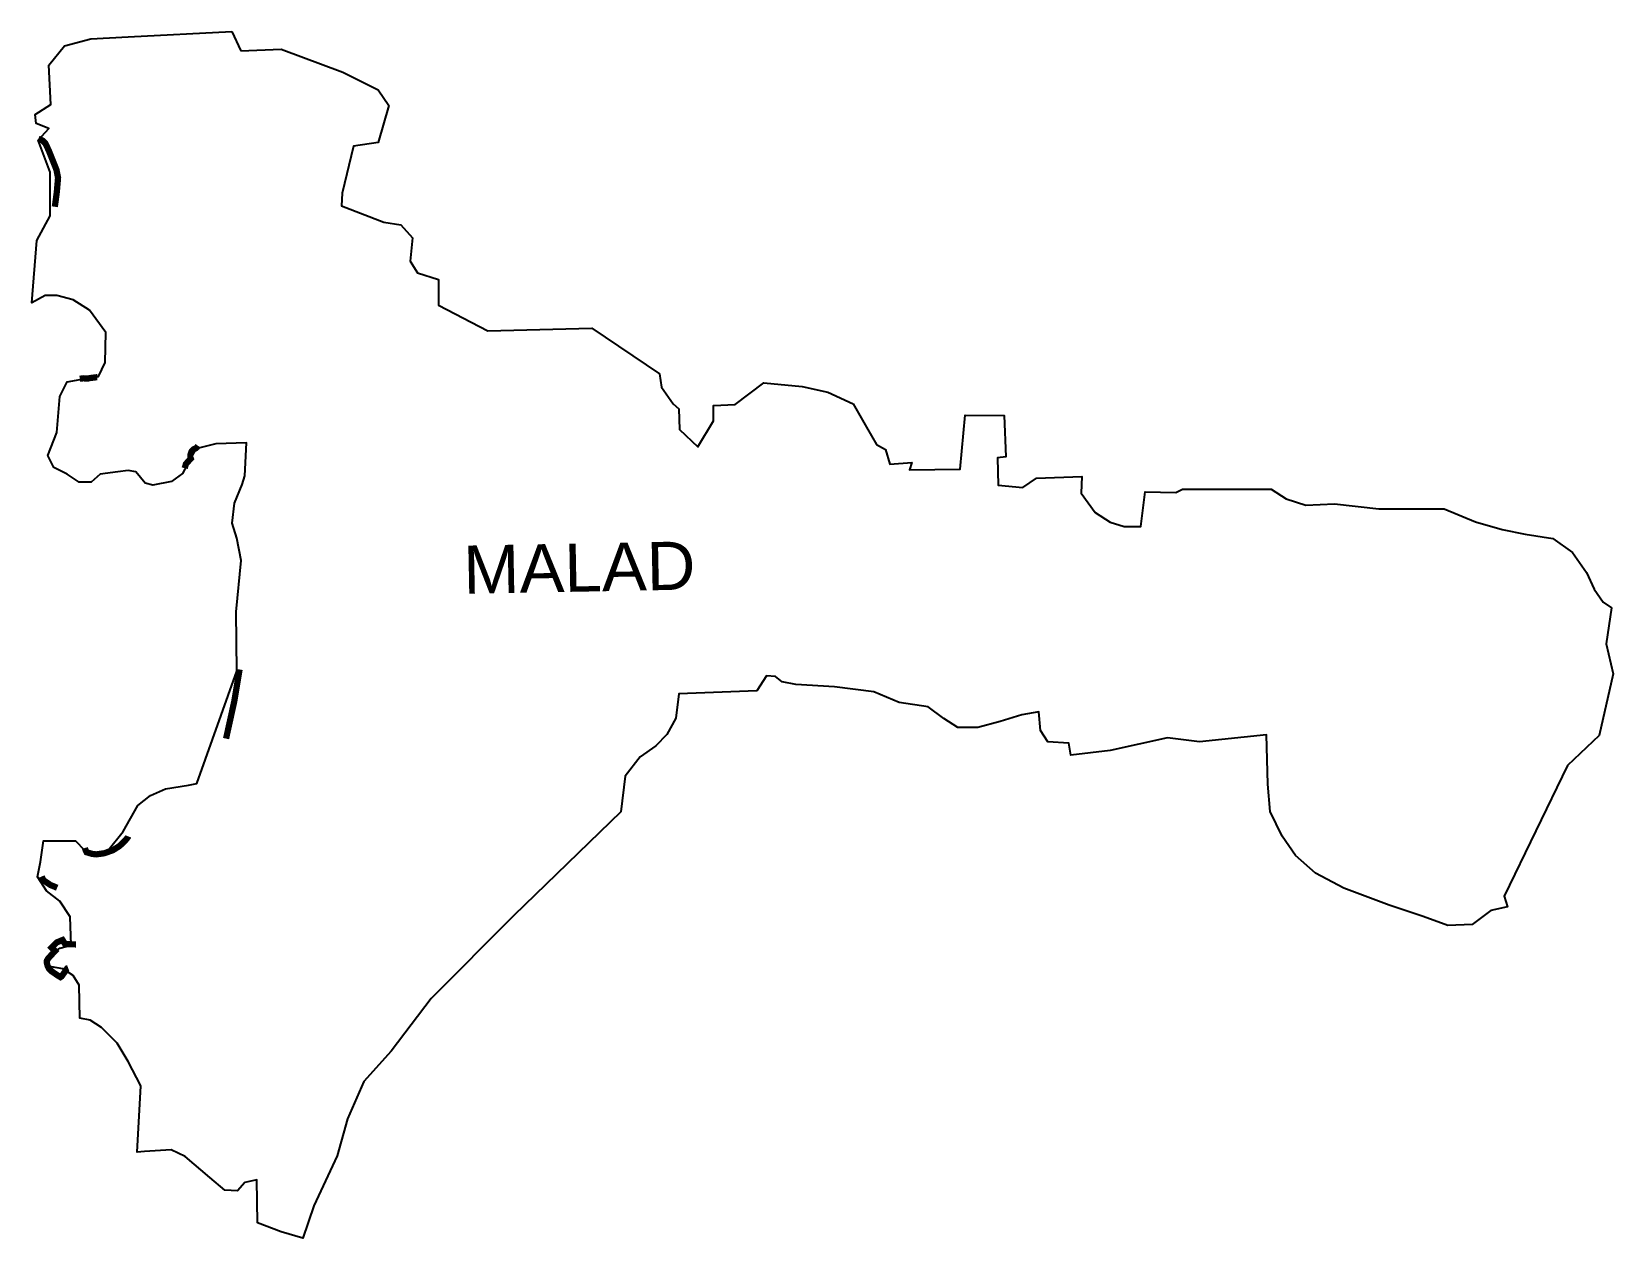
# Model space of a CAD drawing. Header units: metres. Extents: x 266585 to 279238, y 2117616 to 2127268.
import ezdxf

# ---------------------------------------------------------------- set-up
doc = ezdxf.new("R2010")
doc.units = ezdxf.units.M
for name, color, linetype in [('ARTIFICIALLY PROTECTED', 10, 'Continuous'), ('VILLAGE BOUNDRY', 3, 'Continuous'), ('VILLAGE NAME', 250, 'Continuous')]:
    doc.layers.add(name, color=color, linetype=linetype)
doc.styles.get("Standard").update_dxf_attribs({"font": 'simplex.shx'})

msp = doc.modelspace()

# ---------------------------------------------------------------- linework, layer by layer
at = {"layer": 'ARTIFICIALLY PROTECTED', "const_width": 50, "flags": 128}
for points in [[(266638, 2126411), (266671, 2126397), (266695, 2126374), (266721, 2126318), (266783, 2126163), (266796, 2126099), (266786, 2125984), (266775, 2125902), (266770, 2125867)], [(267111, 2124504), (267109, 2124504), (267052, 2124497), (267029, 2124492), (266998, 2124495), (266970, 2124491)], [(267809, 2123776), (267819, 2123810), (267858, 2123853), (267854, 2123863), (267854, 2123882), (267862, 2123904), (267866, 2123913), (267882, 2123928), (267897, 2123935), (267909, 2123945), (267916, 2123955)], [(268248, 2122166), (268205, 2121908), (268140, 2121613)], [(267358, 2120831), (267356, 2120826), (267336, 2120801), (267288, 2120754), (267236, 2120721), (267166, 2120696), (267101, 2120687), (267068, 2120691), (267024, 2120704), (267019, 2120714), (267014, 2120728), (267011, 2120738)], [(266665, 2120510), (266678, 2120481), (266735, 2120442), (266789, 2120420)], [(266939, 2119967), (266853, 2119969), (266832, 2120002), (266786, 2119983), (266744, 2119941), (266772, 2119913), (266753, 2119894), (266716, 2119853), (266707, 2119838), (266706, 2119821), (266712, 2119796), (266726, 2119769), (266747, 2119750), (266795, 2119717), (266815, 2119705), (266824, 2119711), (266849, 2119746), (266869, 2119775), (266877, 2119778)]]:
    msp.add_lwpolyline(points, dxfattribs=at)
at = {"layer": 'VILLAGE BOUNDRY', "flags": 128}
msp.add_lwpolyline([(268187, 2127268), (268258, 2127113)], dxfattribs=at)
at = {"layer": 'VILLAGE BOUNDRY', "color": 3}
for points in [[(269069, 2125976, 0), (269064, 2125874, 0), (269403, 2125744, 0), (269537, 2125722, 0), (269631, 2125619, 0), (269613, 2125432, 0), (269671, 2125338, 0), (269840, 2125285, 0), (269840, 2125080, 0), (270233, 2124875, 0), (271067, 2124897, 0), (271607, 2124531, 0), (271624, 2124424, 0), (271718, 2124290, 0), (271763, 2124250, 0), (271767, 2124085, 0), (271914, 2123947, 0), (272039, 2124156, 0), (272039, 2124277, 0), (272213, 2124286, 0), (272441, 2124460, 0), (272748, 2124429, 0), (272954, 2124384, 0), (273157, 2124290, 0), (273264, 2124103, 0), (273344, 2123965, 0), (273416, 2123925, 0), (273451, 2123809, 0), (273625, 2123822, 0), (273607, 2123764, 0), (274013, 2123768, 0), (274053, 2124201, 0), (274366, 2124197, 0), (274379, 2123867, 0), (274312, 2123858, 0), (274317, 2123639, 0), (274513, 2123621, 0), (274624, 2123697, 0), (274986, 2123710, 0), (274981, 2123577, 0), (275093, 2123421, 0), (275213, 2123345, 0), (275325, 2123309, 0), (275457, 2123309, 0), (275492, 2123586, 0), (275738, 2123581, 0), (275791, 2123608, 0), (276500, 2123608, 0), (276621, 2123532, 0), (276777, 2123479, 0), (277007, 2123492, 0), (277363, 2123452, 0), (277885, 2123450, 0), (278135, 2123347, 0), (278349, 2123285, 0), (278532, 2123249, 0), (278755, 2123214, 0), (278911, 2123102, 0), (279023, 2122941, 0), (279085, 2122808, 0), (279156, 2122705, 0), (279223, 2122660, 0), (279182, 2122370, 0), (279238, 2122130, 0), (279126, 2121637, 0), (278872, 2121397, 0), (278364, 2120354, 0), (278391, 2120267, 0), (278259, 2120238, 0), (278110, 2120125, 0), (277914, 2120119, 0), (277717, 2120191, 0), (277444, 2120280, 0), (277081, 2120417, 0), (276855, 2120536, 0), (276695, 2120678, 0), (276588, 2120833, 0), (276492, 2121029, 0), (276475, 2121249, 0), (276463, 2121642, 0), (275927, 2121588, 0), (275672, 2121618, 0), (275214, 2121517, 0), (274899, 2121481, 0), (274881, 2121576, 0), (274714, 2121588, 0), (274655, 2121678, 0), (274643, 2121826, 0), (274506, 2121802, 0), (274334, 2121749, 0), (274155, 2121701, 0), (273995, 2121701, 0), (273882, 2121773, 0), (273757, 2121868, 0), (273525, 2121903, 0), (273323, 2121987, 0), (273007, 2122028, 0), (272698, 2122046, 0), (272588, 2122068, 0), (272535, 2122109, 0), (272463, 2122115, 0), (272386, 2121996, 0), (271761, 2121972, 0), (271738, 2121776, 0), (271666, 2121645, 0), (271577, 2121556, 0), (271452, 2121467, 0), (271333, 2121312, 0), (271298, 2121027, 0), (270441, 2120199, 0), (269781, 2119533, 0), (269462, 2119114, 0), (269242, 2118871, 0), (269111, 2118573, 0), (269028, 2118276, 0), (268843, 2117877, 0), (268754, 2117616, 0), (268582, 2117669, 0), (268391, 2117741, 0), (268385, 2118085, 0), (268290, 2118062, 0), (268231, 2117996, 0), (268130, 2118002, 0), (268011, 2118103, 0), (267814, 2118270, 0), (267701, 2118323, 0), (267487, 2118311, 0), (267428, 2118306, 0), (267458, 2118835, 0), (267357, 2119031, 0), (267268, 2119176, 0), (267144, 2119301, 0), (267054, 2119361, 0), (266971, 2119378, 0), (266965, 2119640, 0), (266918, 2119717, 0), (266834, 2119771, 0), (266698, 2119795, 0), (266733, 2119878, 0), (266811, 2119937, 0), (266900, 2119961, 0), (266894, 2120187, 0), (266811, 2120312, 0), (266704, 2120395, 0), (266632, 2120508, 0), (266656, 2120627, 0), (266680, 2120794, 0), (266935, 2120794, 0), (267007, 2120722, 0), (267096, 2120699, 0), (267197, 2120722, 0), (267316, 2120871, 0), (267435, 2121079, 0), (267536, 2121157, 0), (267655, 2121210, 0), (267839, 2121240, 0), (267905, 2121254, 0), (268226, 2122152, 0), (268220, 2122628, 0), (268262, 2123038, 0), (268226, 2123217, 0), (268190, 2123336, 0), (268208, 2123496, 0), (268268, 2123645, 0), (268291, 2123716, 0), (268303, 2123978, 0), (268059, 2123972, 0), (267899, 2123930, 0), (267792, 2123734, 0), (267703, 2123669, 0), (267554, 2123639, 0), (267494, 2123657, 0), (267417, 2123746, 0), (267358, 2123758, 0), (267274, 2123746, 0), (267132, 2123728, 0), (267060, 2123663, 0), (266965, 2123663, 0), (266870, 2123728, 0), (266763, 2123782, 0), (266715, 2123877, 0), (266787, 2124061, 0), (266811, 2124349, 0), (266870, 2124468, 0), (267001, 2124492, 0), (267120, 2124509, 0), (267173, 2124622, 0), (267179, 2124860, 0), (267048, 2125039, 0), (266918, 2125122, 0), (266787, 2125158, 0), (266692, 2125158, 0), (266585, 2125098, 0), (266626, 2125598, 0), (266733, 2125794, 0), (266733, 2126145, 0), (266636, 2126399, 0), (266723, 2126494, 0), (266620, 2126534, 0), (266612, 2126605, 0), (266739, 2126684, 0), (266721, 2127000, 0), (266848, 2127155, 0), (267059, 2127211, 0), (267356, 2127225, 0), (268187, 2127268, 0)], [(268258, 2127113, 0), (268582, 2127127, 0), (269075, 2126943, 0), (269357, 2126803, 0), (269442, 2126676, 0), (269357, 2126380, 0), (269160, 2126351, 0), (269069, 2125976, 0)]]:
    msp.add_polyline3d(points, dxfattribs=at)

# ---------------------------------------------------------------- texts
at = {"layer": 'VILLAGE NAME', "insert": (270034, 2123156), "char_height": 385.73, "attachment_point": 1, "rotation": 1.1028}
msp.add_mtext_dynamic_manual_height_columns('{\\fArial|b0|i0|c0|p34;MALAD}', width=2578.43, gutter_width=1929, heights=[0], dxfattribs=at)

doc.saveas('drawing.dxf')
